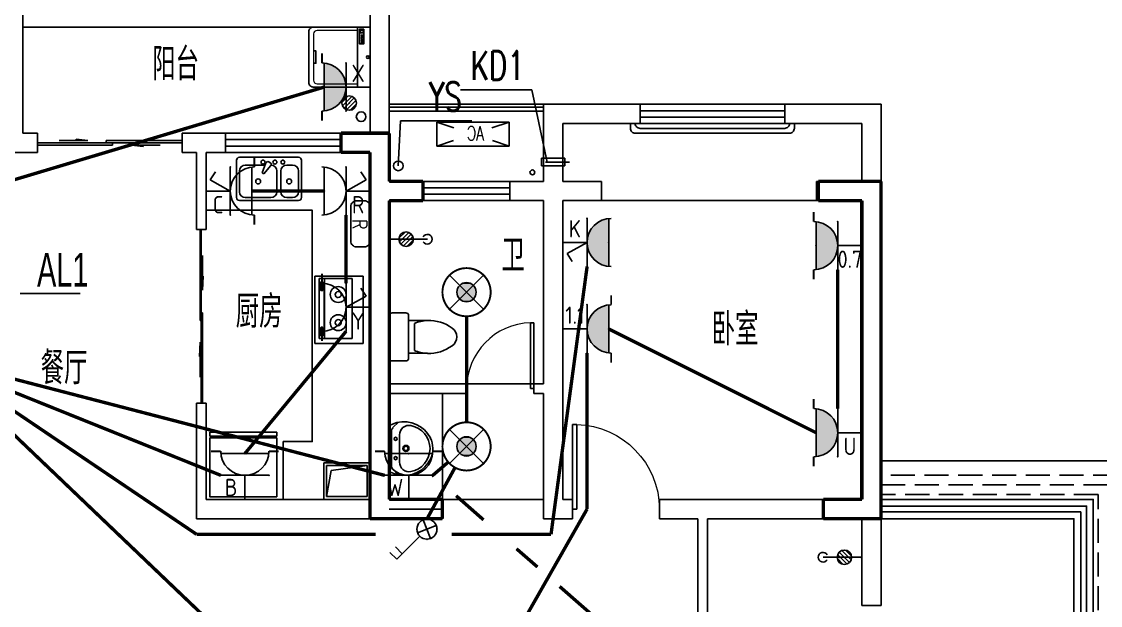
# Model space of a CAD drawing. Extents: x -993182 to -819982, y 169304 to 600104.
# Drawn here: x -935362 to -924175, y 376307 to 382365 of the extents above; entities that cross this region are included whole.
import ezdxf
from ezdxf.enums import TextEntityAlignment as Align

# ---------------------------------------------------------------- set-up
doc = ezdxf.new("R2010")
doc.units = 0
doc.header["$LTSCALE"] = 1000
doc.header["$MEASUREMENT"] = 0
doc.linetypes.add('DASH', pattern=[0.35, 0.25, -0.1])
for name, color, linetype in [('DIM-箱柜', 3, 'Continuous'), ('DIM_LEAD', 3, 'Continuous'), ('EQUIP-插座', 3, 'Continuous'), ('EQUIP-照明', 3, 'Continuous'), ('kan', 146, 'Continuous'), ('KTIAO', 124, 'Continuous'), ('PUB_TEXT', 7, 'Continuous'), ('VPIPE-污水', 2, 'Continuous'), ('WALL', 4, 'Continuous'), ('WINDOW', 2, 'Continuous'), ('WIRE-插座', 5, 'Continuous'), ('WIRE-照明', 1, 'Continuous'), ('冷凝水管', 6, 'Continuous'), ('家具', 187, 'Continuous'), ('屋面', 139, 'Continuous'), ('栏杆', 169, 'Continuous'), ('空调、空调洞', 66, 'Continuous'), ('面层', 215, 'Continuous')]:
    doc.layers.add(name, color=color, linetype=linetype)
doc.layers.add('RENDERING', color=125, linetype='Continuous', lineweight=13)
doc.layers.add('洁、厨具', color=8, linetype='Continuous', lineweight=9)
doc.styles.add('_ROMANC', font='romanc__.ttf', dxfattribs={"width": 0.700005})
doc.styles.add('_SIMPLEX', font='SIMPLEX.shx', dxfattribs={"width": 0.75})
doc.styles.add('_TCH_DIM', font='SIMPLEX', dxfattribs={"bigfont": 'GBCBIG'})
doc.styles.add('_TCH_LABEL', font='COMPLEX', dxfattribs={"bigfont": 'GBCBIG'})
doc.styles.add('_TEL_ATTDEF', font='GBENOR', dxfattribs={"width": 0.8, "height": 3, "bigfont": 'GBCBIG'})
doc.styles.add('_TEL_DIM', font='ICED', dxfattribs={"width": 0.8, "height": 3.5, "bigfont": 'BZHZ'})
doc.styles.add('DIM_FONT', font='simplex_.ttf', dxfattribs={"width": 0.7, "bigfont": 'GBCBIG'})
doc.styles.get("Standard").update_dxf_attribs({"font": 'gbenor.shx', "bigfont": 'gbcbig.shx'})

# ---------------------------------------------------------------- blocks, each defined once
blk = doc.blocks.new('ASDGFSDFGGDF')
at = {"layer": '家具'}
for p, q in [((695, -609), (695, 0)), ((695, -609), (695, 0)), ((0, -670), (0, -629)), ((0, -629), (28, -629)), ((0, -670), (695, -670)), ((28, -629), (28, -609)), ((695, -609), (666, -609)), ((666, -609), (666, -629)), ((666, -629), (695, -629)), ((695, -629), (695, -670))]:
    blk.add_line(p, q, dxfattribs=at)
for points in [[(0, -609), (0, 0), (695, 0), (695, -609)], [(666, -609), (28, -609), (28, -629), (666, -629)]]:
    blk.add_lwpolyline(points, close=True, dxfattribs=at)
blk = doc.blocks.new('sdfdsfgf')
at = {"layer": '家具'}
for points in [[(1414289, 21341), (1413809, 21341), (1413809, 20961), (1414289, 20961), (1414289, 21341)], [(1414259, 20991), (1414211, 21259), (1413839, 21311)]]:
    blk.add_lwpolyline(points, dxfattribs=at)
blk.add_lwpolyline([(1414259, 21311), (1413839, 21311), (1413839, 20991), (1414259, 20991)], close=True, dxfattribs=at)
blk = doc.blocks.new('A$C685A49D5')
at = {"layer": '家具'}
for p, q in [((31, 450), (644, 450)), ((0, 31), (0, 419)), ((153, 368), (92, 368)), ((390, 277), (320, 363)), ((340, 402), (325, 393)), ((369, 391), (408, 287)), ((583, 368), (377, 368)), ((675, 419), (675, 31)), ((31, 307), (31, 92)), ((215, 92), (215, 307)), ((256, 307), (256, 92)), ((408, 287), (390, 277)), ((644, 92), (644, 307)), ((644, 0), (31, 0)), ((92, 31), (153, 31)), ((317, 31), (583, 31))]:
    blk.add_line(p, q, dxfattribs=at)
for centre, radius in [((194, 399), 20.5), ((276, 399), 20.5), ((399, 399), 20.5), ((128, 199), 25.6), ((450, 199), 25.6)]:
    blk.add_circle(centre, radius, dxfattribs=at)
for centre, radius, start, end in [((31, 419), 30.7, 90, 180), ((644, 419), 30.7, 0, 90), ((92, 307), 61.4, 90, 180), ((153, 307), 61.4, 0, 90), ((317, 307), 61.4, 90, 180), ((335, 376), 20.5, 120, 219.4623), ((350, 384), 20.5, 20.5377, 120), ((583, 307), 61.4, 0, 90), ((31, 31), 30.7, 180, 270), ((92, 92), 61.4, 180, 270), ((153, 92), 61.4, 270, 0), ((317, 92), 61.4, 180, 270), ((583, 92), 61.4, 270, 0), ((644, 31), 30.7, 270, 0)]:
    blk.add_arc(centre, radius, start, end, dxfattribs=at)
at = {"layer": '家具', "style": 'DIM_FONT', "width": 0.8, "flags": 9}
for tag in ['YSIZE', 'XSIZE']:
    blk.add_attdef(tag, (338, 450), '', height=0.5, rotation=270, dxfattribs=at)
blk = doc.blocks.new('$plan$00001601')
at = {"layer": '家具'}
for p, q in [((-350, 16), (350, 16)), ((-350, -484), (-350, 16)), ((350, 16), (350, -484)), ((-323, -98), (-323, -440)), ((299, -98), (-323, -98)), ((299, -440), (299, -98)), ((-323, -384), (299, -384)), ((-323, -440), (299, -440)), ((-291, -407), (-291, -418)), ((-216, -416), (-280, -416)), ((-280, -416), (-280, -433)), ((-280, -433), (-216, -433)), ((-216, -433), (-216, -416)), ((-199, -408), (-199, -418)), ((182, -407), (182, -418)), ((193, -416), (193, -433)), ((257, -416), (193, -416)), ((193, -433), (257, -433)), ((257, -433), (257, -416)), ((274, -408), (274, -418)), ((350, -484), (-350, -484))]:
    blk.add_line(p, q, dxfattribs=at)
for points in [[(-199, -408, 0.259034), (-201, -404, 0.076276), (-213, -399, 0.036515), (-226, -397, 0.026615), (-245, -396, 0.026615), (-264, -397, 0.036515), (-277, -399, 0.076276), (-289, -404, 0.259034), (-291, -408, 0.078462), (-291, -409, 0.056762)], [(-199, -418, 0.259034), (-201, -415, 0.076276), (-213, -410, 0.036515), (-226, -407, 0.026615), (-245, -406, 0.026615), (-264, -407, 0.036515), (-277, -410, 0.076276), (-289, -415, 0.259034), (-291, -418, 0.259034), (-289, -422, 0.056762), (-280, -426, 0.036515)], [(-216, -427, 0.008736), (-213, -427, 0.076276), (-201, -422, 0.259034), (-199, -418, 0.259034)], [(274, -408, 0.259034), (272, -404, 0.076276), (260, -399, 0.036515), (247, -397, 0.026615), (228, -396, 0.026615), (209, -397, 0.036515), (196, -399, 0.076276), (184, -404, 0.259034), (182, -408, 0.078462), (182, -409, 0.056762)], [(274, -418, 0.259034), (272, -415, 0.076276), (260, -410, 0.036515), (247, -407, 0.026615), (228, -406, 0.026615), (209, -407, 0.036515), (196, -410, 0.076276), (184, -415, 0.259034), (182, -418, 0.259034), (184, -422, 0.056762), (193, -426, 0.036515)], [(257, -427, 0.008736), (260, -427, 0.076276), (272, -422, 0.259034), (274, -418, 0.259034)]]:
    blk.add_lwpolyline(points, format="xyb", dxfattribs=at)
for centre, radius, start, end in [((-158, -243), 82.5, 0.964, 0), ((-158, -243), 31.6, 0.6532, 0), ((134, -243), 82.5, 180, 179.036), ((134, -243), 31.6, 180, 179.3468)]:
    blk.add_arc(centre, radius, start, end, dxfattribs=at)
blk = doc.blocks.new('A$C3451006C')
blk.add_lwpolyline([(-50, 330), (-50, -30, 0.414214), (10, -90), (90, -90, 0.414214), (150, -30), (150, 330, 0.414214), (90, 390), (10, 390, 0.414214)], format="xyb", close=True)
at = {"style": '_SIMPLEX', "width": 0.8}
blk.add_text('R', height=150, rotation=270, dxfattribs=at).set_placement((-32, 144), align=Align.CENTER)
blk = doc.blocks.new('$plan$00001623')
at = {"layer": '家具', "linetype": 'Continuous'}
blk.add_line((-341, -145), (342, -145), dxfattribs=at)
at = {"layer": '家具'}
blk.add_lwpolyline([(295, -706), (-295, -706, -0.414214), (-345, -656), (-345, 0), (345, 0), (345, -656, -0.414214)], format="xyb", close=True, dxfattribs=at)
for points in [[(323, -72), (152, -72), (152, -120), (323, -120)], [(163, -86), (177, -86), (177, -99), (163, -99)], [(189, -86), (202, -86), (202, -99), (189, -99)], [(213, -86), (227, -86), (227, -99), (213, -99)], [(239, -86), (253, -86), (253, -99), (239, -99)], [(281, -110), (309, -110), (309, -80), (281, -80)]]:
    blk.add_lwpolyline(points, close=True, dxfattribs=at)
at = {"layer": '家具', "lineweight": 13}
blk.add_lwpolyline([(307, -145), (307, -611, -0.414214), (267, -651), (-267, -651, -0.414214), (-307, -611), (-307, -145)], format="xyb", dxfattribs=at)
at = {"layer": '家具'}
blk.add_lwpolyline([(-71, -651), (-71, -623), (0, -623), (71, -623), (71, -651)], dxfattribs=at)
blk.add_circle((0, -25), 16, dxfattribs=at)
blk = doc.blocks.new('90304092557924')
at = {"layer": 'KTIAO'}
for p, q in [((-375, 125), (-198, 66)), ((-375, 125), (-375, -125)), ((375, 125), (-375, 125)), ((375, 125), (198, 66)), ((375, -125), (375, 125)), ((-203, -68), (-375, -125)), ((200, -67), (375, -125)), ((-375, -125), (375, -125))]:
    blk.add_line(p, q, dxfattribs=at)
at = {"layer": 'KTIAO', "style": '_ROMANC', "width": 0.7}
blk.add_text('AC', height=148.6, dxfattribs=at).set_placement((-113, -66))
at = {"layer": 'KTIAO', "style": 'DIM_FONT', "oblique": 0, "width": 0.6, "flags": 9}
for tag in ['XSIZE', 'YSIZE']:
    blk.add_attdef(tag, (-375, -125), '', height=0.5, dxfattribs=at)
blk = doc.blocks.new('M_E6')
for p, q in [((-240, 0), (-270, -79)), ((240, 0), (-240, 0)), ((-237, 0), (239, 0)), ((240, 0), (270, -79)), ((-213, -36), (-271, -91)), ((-179, -23), (181, -23)), ((141, -105), (-141, -105)), ((-141, -105), (141, -105)), ((217, -37), (274, -95))]:
    blk.add_line(p, q)
for centre, radius in [((-99, -65), 16.3), ((101, -65), 16.3), ((2, -172), 31.6), ((2, -172), 23)]:
    blk.add_circle(centre, radius)
for centre, radius, start, end in [((28, -152), 307, 166.1751, 244.7296), ((-141, -205), 100, 90, 190.5602), ((-179, -73), 50, 90, 133.181), ((-28, -152), 307, 297.0639, 13.8249), ((141, -205), 100, 349.4398, 90), ((181, -73), 50, 44.5607, 90), ((0, -179), 243, 190.5602, 349.4398), ((0, -201), 250, 245.8071, 296.4628), ((28, -152), 307, 266.589, 266.5936)]:
    blk.add_arc(centre, radius, start, end)
at = {"width": 0.8, "flags": 9}
for tag in ['XSIZE', 'YSIZE']:
    blk.add_attdef(tag, (0, 0), '', height=0.5, dxfattribs=at)
blk = doc.blocks.new('1')
for p, q in [((-520, 231), (-380, 231)), ((-550, -239), (-550, 201)), ((-350, 201), (-350, 151)), ((-350, 151), (-350, -189)), ((-350, 151), (-154, 151)), ((-289, 121), (-289, -159)), ((-154, -189), (-350, -189)), ((-350, -189), (-350, -239)), ((-380, -269), (-520, -269))]:
    blk.add_line(p, q)
for centre, radius, start, end in [((-520, 201), 30, 90, 180), ((-380, 201), 30, 360, 90), ((-137, -247), 398, 92.544, 112.5495), ((-137, -247), 398, 53.3619, 92.544), ((40, -19), 110, 303.4509, 56.5491), ((-137, 208), 398, 267.456, 306.6381), ((-137, 208), 398, 247.4505, 267.456), ((-520, -239), 30, 180, 270), ((-380, -239), 30, 270, 360)]:
    blk.add_arc(centre, radius, start, end)
blk = doc.blocks.new('$lvtry$00000168')
at = {"color": 0}
blk.add_line((0, 0), (0, -395), dxfattribs=at)
blk.add_arc((0, -395), 50, 121.0332, 58.9668, dxfattribs=at)
for p in [(0, 0), (0, -223)]:
    blk.add_point(p, dxfattribs=at)
blk = doc.blocks.new('$lvtry$00000171')
for p, q in [((-74, 11), (-11, 74)), ((-70, -27), (27, 70)), ((-53, -53), (53, 53)), ((-27, -70), (70, 27)), ((11, -74), (74, -11))]:
    blk.add_line(p, q)
blk.add_circle((0, 0), 75)
blk.add_point((0, 0))
blk = doc.blocks.new('A$C6BE329BC')
at = {"layer": '家具', "rotation": 180}
blk.add_blockref('$lvtry$00000171', (75, 271), dxfattribs=at)
at = {"layer": '家具'}
blk.add_blockref('$lvtry$00000168', (75, 445), dxfattribs=at)
blk = doc.blocks.new('TRHH')
at = {"color": 6}
blk.add_circle((-249202, -461390), 50, dxfattribs=at)
blk = doc.blocks.new('q2')
at = {"color": 3, "const_width": 35}
for points in [[(-477546, -362041), (-477046, -362041)], [(-477546, -362241), (-477546, -362041)], [(-477046, -362541), (-477046, -362041)], [(-477546, -362241), (-477246, -362241)], [(-477246, -362741), (-477246, -362241)], [(-477046, -362541), (-476696, -362541)], [(-476696, -362541), (-476696, -362741)], [(-472596, -362541), (-471946, -362541)], [(-472596, -362741), (-472596, -362541)], [(-471946, -366041), (-471946, -362541)], [(-477246, -366041), (-477246, -362741)], [(-477046, -365841), (-477046, -362741)], [(-477046, -362741), (-476696, -362741)], [(-472596, -362741), (-472146, -362741)], [(-472146, -365841), (-472146, -362741)], [(-477046, -365841), (-476496, -365841)], [(-476496, -365841), (-476496, -366041)], [(-472546, -365841), (-472146, -365841)], [(-472546, -366041), (-472546, -365841)], [(-477246, -366041), (-476496, -366041)], [(-472546, -366041), (-471946, -366041)]]:
    blk.add_lwpolyline(points, dxfattribs=at)
blk = doc.blocks.new('A$C06D6341B')
at = {"layer": '空调、空调洞', "linetype": 'DASH'}
for p, q in [((40, 0), (40, 340)), ((80, 290), (0, 290)), ((0, 290), (0, 50)), ((80, 50), (80, 290)), ((0, 50), (80, 50))]:
    blk.add_line(p, q, dxfattribs=at)
blk = doc.blocks.new('kt')
at = {"layer": 'DIM_LEAD'}
for p, q in [((-393367, -787455), (-394104, -787455)), ((-393207, -788204), (-393367, -787455)), ((-393207, -788204), (-393367, -787455)), ((-393207, -788204), (-393367, -787455)), ((-393207, -788204), (-393367, -787455)), ((-393207, -788204), (-393367, -787455))]:
    blk.add_line(p, q, dxfattribs=at)
at = {"layer": 'VPIPE-污水'}
blk.add_circle((-395136, -787733, -76424), 50, dxfattribs=at)
at = {"layer": '冷凝水管'}
blk.add_circle((-393360, -788311, -76424), 25, dxfattribs=at)
at = {"layer": '家具', "yscale": -1, "rotation": 90.00000000000001}
blk.add_blockref('$lvtry$00000171', (-395260, -787592, -76424), dxfattribs=at)
at = {"layer": '空调、空调洞', "xscale": -1, "rotation": 90}
blk.add_blockref('A$C06D6341B', (-392974, -788164, -76424), dxfattribs=at)
at = {"layer": 'DIM_LEAD', "color": 7, "style": '_TCH_DIM', "width": 0.705882}
blk.add_text('KD1', height=297.5, dxfattribs=at).set_placement((-393999, -787350))
blk = doc.blocks.new('$DorLib2D$00000131')
at = {"color": 0, "linetype": 'Continuous'}
for p, q in [((0.15, 0.125), (0.2319, 0.1973)), ((0.2319, 0.1973), (0.2319, 0.125)), ((-0.5, 0.125), (-0.5, 0)), ((0.0192, 0.125), (-0.5, 0.125)), ((0.0192, 0), (0.0192, 0.125)), ((0.35, 0.125), (0.15, 0.125)), ((-0.5, 0), (0.0192, 0)), ((-0.024, 0), (0.5, 0)), ((-0.024, -0.125), (-0.024, 0)), ((0.5, 0), (0.5, -0.125)), ((-0.35, -0.125), (-0.15, -0.125)), ((-0.2319, -0.1973), (-0.2319, -0.125)), ((-0.15, -0.125), (-0.2319, -0.1973)), ((0.5, -0.125), (-0.024, -0.125))]:
    blk.add_line(p, q, dxfattribs=at)
blk = doc.blocks.new('$WINLIB2D$00000001')
at = {"color": 0}
for points in [[(-0.5, 0.5), (-0.5, -0.5)], [(-0.5, 0.5), (0.5, 0.5)], [(0.5, -0.5), (0.5, 0.5)], [(0.5, 0.1667), (-0.5, 0.1667)], [(0.5, -0.1667), (-0.5, -0.1667)], [(-0.5, -0.5), (0.5, -0.5)]]:
    blk.add_lwpolyline(points, dxfattribs=at)
blk = doc.blocks.new('$DorLib2D$00000001')
for p, q in [((0.45, 0.975), (0.5, 0.975)), ((0.45, 0), (0.45, 0.975)), ((0.5, 0), (0.5, 0.975)), ((0.5, 0), (0.45, 0))]:
    blk.add_line(p, q)
at = {"lineweight": 13}
blk.add_arc((0.475, 0), 0.975, 91.4693, 180, dxfattribs=at)
blk = doc.blocks.new('5#、7#楼参照')
at = {"layer": 'DIM_LEAD'}
for p, q in [((-292615.6, -363451), (-292592.3, -362985.6)), ((-292592.3, -362985.6), (-291853, -362985.6))]:
    blk.add_line(p, q, dxfattribs=at)
at = {"layer": 'kan', "color": 124}
blk.add_line((-292908.8, -362012), (-296508.8, -362012), dxfattribs=at)
at = {"layer": 'kan'}
for points in [[(-291108.8, -362812), (-292708.8, -362812)], [(-287608.8, -366912), (-285408.8, -366912), (-285408.8, -374312), (-288408.8, -374312), (-288408.8, -375712), (-292058.8, -375712)], [(-287608.8, -367112), (-285608.8, -367112), (-285608.8, -374112), (-288608.8, -374112), (-288608.8, -375512), (-292058.8, -375512)]]:
    blk.add_lwpolyline(points, dxfattribs=at)
at = {"layer": 'WALL'}
for p, q in [((-292708.8, -363212), (-292708.8, -361212)), ((-296508.8, -361512), (-296508.8, -363112)), ((-292908.8, -363112), (-292908.8, -361512)), ((-290108.8, -362812), (-291108.8, -362812)), ((-291108.8, -363612), (-291108.8, -362812)), ((-290108.8, -363012), (-290108.8, -362812)), ((-287608.8, -362812), (-288608.8, -362812)), ((-288608.8, -362812), (-288608.8, -363012)), ((-287608.8, -362812), (-287608.8, -363712)), ((-290908.8, -363012), (-290108.8, -363012)), ((-290908.8, -363612), (-290908.8, -363012)), ((-288608.8, -363012), (-287808.8, -363012)), ((-287808.8, -363012), (-287808.8, -363612)), ((-296358.8, -363112), (-296508.8, -363112)), ((-296358.8, -363312), (-296358.8, -363112)), ((-294608.8, -363112), (-294858.8, -363112)), ((-294858.8, -363112), (-294858.8, -363312)), ((-294408.8, -363112), (-294608.8, -363112)), ((-294408.8, -363312), (-294408.8, -363112)), ((-292908.8, -363112), (-293208.8, -363112)), ((-293208.8, -363112), (-293208.8, -363312)), ((-292708.8, -363212), (-292708.8, -363612)), ((-296608.8, -363312), (-296358.8, -363312)), ((-294858.8, -363312), (-294708.8, -363312)), ((-294708.8, -363312), (-294708.8, -364112)), ((-294608.8, -364112), (-294608.8, -363312)), ((-294608.8, -363312), (-294408.8, -363312)), ((-293208.8, -363312), (-292908.8, -363312)), ((-292908.8, -363312), (-292908.8, -363712)), ((-292908.8, -363712), (-292908.8, -365712)), ((-292358.8, -363612), (-292708.8, -363612)), ((-292358.8, -363812), (-292358.8, -363612)), ((-291108.8, -363612), (-291458.8, -363612)), ((-291458.8, -363612), (-291458.8, -363812)), ((-290507.8, -363612), (-290908.8, -363612)), ((-290507.8, -363812), (-290507.8, -363612)), ((-287808.8, -363612), (-288277.8, -363612)), ((-288277.8, -363812), (-288277.8, -363612)), ((-287608.8, -363712), (-287608.8, -367012)), ((-292708.8, -363812), (-292358.8, -363812)), ((-292708.8, -363812), (-292708.8, -365712)), ((-291458.8, -363812), (-291108.8, -363812)), ((-291108.8, -365712), (-291108.8, -363812)), ((-290507.8, -363812), (-290908.8, -363812)), ((-290908.8, -365712), (-290908.8, -363812)), ((-287808.8, -363812), (-288277.8, -363812)), ((-287808.8, -363812), (-287808.8, -366912)), ((-294708.8, -364112), (-294608.8, -364112)), ((-292908.8, -365712), (-292908.8, -366912)), ((-291908.8, -365712), (-292708.8, -365712)), ((-291908.8, -365812), (-291908.8, -365712)), ((-291108.8, -365712), (-291208.8, -365712)), ((-291208.8, -365712), (-291208.8, -365812)), ((-290908.8, -366912), (-290908.8, -365712)), ((-292708.8, -365812), (-291908.8, -365812)), ((-292708.8, -365812), (-292708.8, -366912)), ((-291208.8, -365812), (-291108.8, -365812)), ((-291108.8, -366912), (-291108.8, -365812)), ((-294608.8, -365912), (-294708.8, -365912)), ((-294708.8, -365912), (-294708.8, -367112)), ((-294608.8, -366912), (-294608.8, -365912)), ((-292908.8, -366912), (-294608.8, -366912)), ((-292158.8, -366912), (-292708.8, -366912)), ((-292158.8, -367112), (-292158.8, -366912)), ((-291108.8, -366912), (-291108.8, -367112)), ((-290808.8, -366912), (-290908.8, -366912)), ((-290808.8, -367112), (-290808.8, -366912)), ((-289408.8, -366912), (-289908.8, -366912)), ((-289908.8, -366912), (-289908.8, -367112)), ((-287808.8, -366912), (-289408.8, -366912)), ((-287608.8, -368012), (-287608.8, -367012)), ((-292808.8, -367112), (-294708.8, -367112)), ((-292808.8, -367112), (-292158.8, -367112)), ((-291108.8, -367112), (-291008.8, -367112)), ((-291008.8, -367112), (-290808.8, -367112)), ((-289908.8, -367112), (-289508.8, -367112)), ((-289508.8, -368212), (-289508.8, -367112)), ((-289408.8, -368312), (-289408.8, -367112)), ((-287808.8, -367112), (-289408.8, -367112)), ((-287808.8, -367112), (-287808.8, -368012)), ((-287808.8, -368012), (-287608.8, -368012))]:
    blk.add_line(p, q, dxfattribs=at)
at = {"layer": 'WINDOW'}
for p, q in [((-290507.8, -363812), (-288277.8, -363812)), ((-291908.8, -365712), (-291208.8, -365712)), ((-292158.8, -366912), (-291108.8, -366912))]:
    blk.add_line(p, q, dxfattribs=at)
at = {"layer": 'WINDOW', "linetype": 'DASH'}
for p, q in [((-292158.8, -366912), (-292158.8, -367112)), ((-291108.8, -367112), (-291108.8, -366912))]:
    blk.add_line(p, q, dxfattribs=at)
at = {"layer": '家具'}
blk.add_line((-293808.8, -366312, 0), (-293808.8, -366912, 0), dxfattribs=at)
at = {"layer": '家具', "elevation": 0}
blk.add_lwpolyline([(-294608.8, -363912), (-294608.8, -363912), (-293508.8, -363912), (-293508.8, -363912), (-293508.8, -366312), (-293508.8, -366312), (-293508.8, -366312), (-293808.8, -366312)], dxfattribs=at)
at = {"layer": '家具'}
blk.add_lwpolyline([(-292708.8, -367012), (-292158.8, -367012), (-292158.8, -366112), (-292158.8, -365812), (-292708.8, -365812)], dxfattribs=at)
at = {"layer": '屋面', "color": 190}
blk.add_lwpolyline([(-293308.8, -375712), (-293308.8, -376112), (-288008.8, -376112), (-288008.8, -374712), (-285008.8, -374712), (-285008.8, -366512), (-287608.8, -366512)], dxfattribs=at)
at = {"layer": '屋面', "color": 190, "linetype": 'DASH'}
for points in [[(-293158.8, -375712), (-293158.8, -375962), (-288158.8, -375962), (-288158.8, -374562), (-285158.8, -374562), (-285158.8, -366662), (-287608.8, -366662)], [(-293058.8, -375712), (-293058.8, -375862), (-288258.8, -375862), (-288258.8, -374462), (-285258.8, -374462), (-285258.8, -366762), (-287608.8, -366762)], [(-292958.8, -375712), (-292958.8, -375762), (-288358.8, -375762), (-288358.8, -374362), (-285358.8, -374362), (-285358.8, -366862), (-287608.8, -366862)]]:
    blk.add_lwpolyline(points, dxfattribs=at)
at = {"layer": '栏杆'}
for points in [[(-292708.8, -362842), (-291108.8, -362842)], [(-292708.8, -362882), (-291108.8, -362882)], [(-287608.8, -366982), (-285478.8, -366982), (-285478.8, -374242), (-288478.8, -374242), (-288478.8, -375642), (-292058.8, -375642)], [(-287608.8, -367042), (-285538.8, -367042), (-285538.8, -374182), (-288538.8, -374182), (-288538.8, -375582), (-292058.8, -375582)]]:
    blk.add_lwpolyline(points, dxfattribs=at)
for points in [[(-288508.8, -363012), (-288508.8, -363062, -0.4142136), (-288558.8, -363112), (-290158.8, -363112, -0.4142136), (-290208.8, -363062), (-290208.8, -363012)], [(-290158.8, -363012), (-290158.8, -363012, 0.4142136), (-290108.8, -363062), (-288608.8, -363062, 0.4142136), (-288558.8, -363012), (-288558.8, -363012)]]:
    blk.add_lwpolyline(points, format="xyb", dxfattribs=at)
at = {"color": 6, "xscale": -1}
blk.add_blockref('TRHH', (-541817.6, 97938.9), dxfattribs=at)
at = {"xscale": -1, "rotation": 90}
blk.add_blockref('A$C6BE329BC', (-292263.8, -364137), dxfattribs=at)
at = {"rotation": 270}
blk.add_blockref('A$C6BE329BC', (-288261.1, -367437), dxfattribs=at)
at = {"layer": 'RENDERING', "xscale": -1}
blk.add_blockref('90304092557924', (-291842.5, -363121.5), dxfattribs=at)
at = {"layer": 'WINDOW'}
for name, p, xscale, yscale, zscale in [('$WINLIB2D$00000001', (-289358.8, -362912), 1500, -200, 1500), ('$WINLIB2D$00000001', (-293808.8, -363212), 1200, -200, 1200), ('$DorLib2D$00000001', (-291558.8, -365762), 700, 700, 700)]:
    blk.add_blockref(name, p, dxfattribs=dict(at, xscale=xscale, yscale=yscale, zscale=zscale))
for name, p, xscale, yscale, zscale, rotation in [('$DorLib2D$00000131', (-295608.8, -363212), -1500, 200, -1500, 180.0000001412795), ('$WINLIB2D$00000001', (-291908.8, -363712), 900, -200, 900, 180), ('$DorLib2D$00000131', (-294658.8, -365012), 1800, -100, 1800, 90), ('$DorLib2D$00000001', (-290358.8, -367012), 900, -900, 900, 180.0000000022345)]:
    blk.add_blockref(name, p, dxfattribs=dict(at, xscale=xscale, yscale=yscale, zscale=zscale, rotation=rotation))
at = {"layer": '家具', "xscale": -1}
for name, p in [('A$C685A49D5', (-293619.3, -363811.3, 0)), ('sdfdsfgf', (1120900.3, -387872.6))]:
    blk.add_blockref(name, p, dxfattribs=at)
at = {"layer": '家具'}
for name, p in [('A$C3451006C', (-293058.8, -364202.7, 0)), ('1', (-292159.3, -365206.7, 0))]:
    blk.add_blockref(name, p, dxfattribs=at)
for name, p, rotation in [('$plan$00001601', (-292996.1, -364944.2, 0), 270), ('M_E6', (-292708.8, -366384.5), 90.00000000000001)]:
    blk.add_blockref(name, p, dxfattribs=dict(at, rotation=rotation))
at = {"layer": '家具', "xscale": -1, "rotation": 180}
blk.add_blockref('ASDGFSDFGGDF', (-294571.1, -366883.6, 0), dxfattribs=at)
at = {"layer": '洁、厨具', "xscale": -0.9000000001396984, "yscale": 0.9000000001396984, "zscale": 0.9000000001396984, "rotation": 270}
blk.add_blockref('$plan$00001623', (-292908.8, -362322.5), dxfattribs=at)
at = {"layer": '面层'}
for name, p in [('q2', (184337.3, -1071)), ('kt', (102134.9, 424792.1))]:
    blk.add_blockref(name, p, dxfattribs=at)
at = {"layer": 'DIM_LEAD', "color": 7, "style": '_TCH_DIM', "width": 0.705882}
blk.add_text('YS', height=297.5, dxfattribs=at).set_placement((-292298, -362880.6))
blk = doc.blocks.new('$equip$00002828')
for p, q in [((0.354, 0.354), (-0.354, -0.354)), ((-0.354, 0.354), (0.354, -0.354))]:
    blk.add_line(p, q)
at = {"const_width": 0.04}
blk.add_lwpolyline([(0.5, 0, -1), (-0.5, 0, -1), (0.5, 0, 1)], format="xyb", dxfattribs=at)
for radius in [0.5, 0.2]:
    blk.add_circle((0, 0), radius)
for p in [(0, 0.5), (-0.5, 0), (0.5, 0), (0, -0.5)]:
    blk.add_point(p)
for points in [[(-0.173, 0.1), (0.173, 0.1), (-0.2, 0), (0.2, 0)], [(-0.173, -0.1), (0.173, -0.1), (-0.2, 0), (0.2, 0)], [(-0.1, 0.173), (0.1, 0.173), (-0.173, 0.1), (0.173, 0.1)], [(0, 0.2), (0, 0.2), (-0.1, 0.173), (0.1, 0.173)], [(-0.1, -0.173), (0.1, -0.173), (-0.173, -0.1), (0.173, -0.1)], [(0, -0.2), (0, -0.2), (-0.1, -0.173), (0.1, -0.173)]]:
    blk.add_solid(points)
at = {"color": 7, "style": '_TEL_DIM', "flags": 1}
for tag in ['A', 'REMARK']:
    blk.add_attdef(tag, text='', height=0.00002, dxfattribs=at).set_placement((0, 0), align=Align.MIDDLE_CENTER)
blk = doc.blocks.new('$equip$00003186')
for p, q in [((0.147, 0.356), (0.625, 0.833)), ((0.512, 0.72), (0.653, 0.579)), ((0.625, 0.833), (0.766, 0.692)), ((-0.194, 0.132), (0.194, 0.285)), ((-0.076, 0.402), (0.076, 0.014))]:
    blk.add_line(p, q)
blk.add_circle((0, 0.208), 0.208)
for p in [(0, 0.417), (-0.208, 0.208), (0, 0), (0.208, 0.208)]:
    blk.add_point(p)
at = {"flags": 9}
blk.add_attdef('A', (0, 0), '', height=0.00002, dxfattribs=at)
blk = doc.blocks.new('$equip$00003164')
for p, q in [((0.497, 0.95), (-0.498, 0.95)), ((0.5, 0.5), (-0.5, 0.5)), ((0, 0.5), (-0.23, 0.084)), ((0, 0.5), (0, 0)), ((-0.23, 0.084), (-0.397, 0.193))]:
    blk.add_line(p, q)
at = {"const_width": 0.04}
for points in [[(-0.5, 1), (-0.7, 1)], [(0.5, 1), (0.7, 1)]]:
    blk.add_lwpolyline(points, dxfattribs=at)
blk.add_arc((0, 1), 0.5, 180, 0)
for p in [(0, 0.95), (-0.5, 0.5), (0.5, 0.5), (0, 0)]:
    blk.add_point(p)
at = {"color": 7, "style": '_TCH_LABEL'}
blk.add_attdef('$TEXT$', text='', height=0.36, dxfattribs=at).set_placement((0.284, 0.247), align=Align.MIDDLE_CENTER)
at = {"color": 7, "style": '_TCH_LABEL', "flags": 1}
blk.add_attdef('A', text='', height=0.000025, dxfattribs=at).set_placement((0, 0), align=Align.MIDDLE_CENTER)
blk = doc.blocks.new('$equip$00003142')
for p, q in [((0.497, 0.95), (-0.498, 0.95)), ((0.5, 0.5), (-0.5, 0.5)), ((0, 0.5), (0, 0))]:
    blk.add_line(p, q)
at = {"const_width": 0.04}
for points in [[(-0.5, 1), (-0.7, 1)], [(0.5, 1), (0.7, 1)]]:
    blk.add_lwpolyline(points, dxfattribs=at)
blk.add_arc((0, 1), 0.5, 180, 0)
for p in [(0, 0.95), (-0.5, 0.5), (0.5, 0.5), (0, 0)]:
    blk.add_point(p)
at = {"color": 7, "style": '_TCH_LABEL'}
blk.add_attdef('$TEXT$', text='', height=0.36, dxfattribs=at).set_placement((0.284, 0.247), align=Align.MIDDLE_CENTER)
at = {"color": 7, "style": '_TCH_LABEL', "flags": 1}
blk.add_attdef('A', text='', height=0.000025, dxfattribs=at).set_placement((0, 0), align=Align.MIDDLE_CENTER)
blk = doc.blocks.new('$equip$00003146')
for p, q in [((0.497, 0.95), (-0.498, 0.95)), ((0.5, 0.5), (-0.5, 0.5)), ((0, 0.5), (-0.23, 0.084)), ((0, 0.5), (0, 0)), ((-0.23, 0.084), (-0.397, 0.193))]:
    blk.add_line(p, q)
at = {"const_width": 0.04}
for points in [[(-0.5, 1), (-0.7, 1)], [(0.5, 1), (0.7, 1)]]:
    blk.add_lwpolyline(points, dxfattribs=at)
blk.add_arc((0, 1), 0.5, 180, 0)
for p in [(0, 0.95), (-0.5, 0.5), (0.5, 0.5), (0, 0)]:
    blk.add_point(p)
at = {"color": 7, "style": '_TCH_LABEL'}
blk.add_attdef('$TEXT$', text='', height=0.36, dxfattribs=at).set_placement((0.284, 0.247), align=Align.MIDDLE_CENTER)
at = {"color": 7, "style": '_TCH_LABEL', "flags": 1}
blk.add_attdef('A', text='', height=0.000025, dxfattribs=at).set_placement((0, 0), align=Align.MIDDLE_CENTER)
blk = doc.blocks.new('$equip$00003155')
for p, q in [((0.497, 0.95), (-0.498, 0.95)), ((0.5, 0.5), (-0.5, 0.5)), ((0, 0.5), (-0.23, 0.084)), ((0, 0.5), (0, 0)), ((-0.23, 0.084), (-0.397, 0.193))]:
    blk.add_line(p, q)
blk.add_arc((0, 1), 0.5, 180, 0)
for p in [(0, 0.95), (-0.5, 0.5), (0.5, 0.5), (0, 0)]:
    blk.add_point(p)
at = {"color": 7, "style": '_TCH_LABEL'}
blk.add_attdef('$TEXT$', text='', height=0.36, dxfattribs=at).set_placement((0.284, 0.247), align=Align.MIDDLE_CENTER)
at = {"color": 7, "style": '_TCH_LABEL', "flags": 1}
blk.add_attdef('A', text='', height=0.000025, dxfattribs=at).set_placement((0, 0), align=Align.MIDDLE_CENTER)
blk = doc.blocks.new('$equip$00003162')
for p, q in [((0.497, 0.95), (-0.498, 0.95)), ((0.5, 0.5), (-0.5, 0.5)), ((0, 0.5), (0, 0))]:
    blk.add_line(p, q)
at = {"const_width": 0.04}
for points in [[(-0.5, 1), (-0.7, 1)], [(0.5, 1), (0.7, 1)]]:
    blk.add_lwpolyline(points, dxfattribs=at)
blk.add_arc((0, 1), 0.5, 180, 0)
for p in [(0, 0.95), (-0.5, 0.5), (0.5, 0.5), (0, 0)]:
    blk.add_point(p)
at = {"color": 7, "style": '_TCH_LABEL'}
blk.add_attdef('$TEXT$', text='', height=0.36, dxfattribs=at).set_placement((0.284, 0.247), align=Align.MIDDLE_CENTER)
at = {"color": 7, "style": '_TCH_LABEL', "flags": 1}
blk.add_attdef('A', text='', height=0.000025, dxfattribs=at).set_placement((0, 0), align=Align.MIDDLE_CENTER)
blk = doc.blocks.new('$equip$00003156')
h = blk.add_hatch(color=256)
h.dxf.hatch_style = 1
h.paths.add_polyline_path([(-0.498, 0.95, 0.904534), (0.497, 0.95)])
for p, q in [((0.497, 0.95), (-0.498, 0.95)), ((0.5, 0.5), (-0.5, 0.5)), ((0, 0.5), (-0.23, 0.084)), ((0, 0.5), (0, 0)), ((-0.23, 0.084), (-0.397, 0.193))]:
    blk.add_line(p, q)
blk.add_arc((0, 1), 0.5, 180, 0)
for p in [(0, 0.95), (-0.5, 0.5), (0.5, 0.5), (0, 0)]:
    blk.add_point(p)
at = {"color": 7, "style": '_TCH_LABEL'}
blk.add_attdef('$TEXT$', text='', height=0.36, dxfattribs=at).set_placement((0.284, 0.247), align=Align.MIDDLE_CENTER)
at = {"color": 7, "style": '_TCH_LABEL', "flags": 1}
blk.add_attdef('A', text='', height=0.000025, dxfattribs=at).set_placement((0, 0), align=Align.MIDDLE_CENTER)
blk = doc.blocks.new('$equip$00003134')
h = blk.add_hatch(color=256)
h.dxf.hatch_style = 1
h.paths.add_polyline_path([(-0.498, 0.95, 0.904534), (0.497, 0.95)])
for p, q in [((0.497, 0.95), (-0.498, 0.95)), ((0.5, 0.5), (-0.5, 0.5)), ((0, 0.5), (0, 0))]:
    blk.add_line(p, q)
at = {"const_width": 0.04}
for points in [[(-0.5, 1), (-0.7, 1)], [(0.5, 1), (0.7, 1)]]:
    blk.add_lwpolyline(points, dxfattribs=at)
blk.add_arc((0, 1), 0.5, 180, 0)
for p in [(0, 0.95), (-0.5, 0.5), (0.5, 0.5), (0, 0)]:
    blk.add_point(p)
at = {"color": 7, "style": '_TCH_LABEL'}
blk.add_attdef('$TEXT$', text='', height=0.36, dxfattribs=at).set_placement((0.284, 0.247), align=Align.MIDDLE_CENTER)
at = {"color": 7, "style": '_TCH_LABEL', "flags": 1}
blk.add_attdef('A', text='', height=0.000025, dxfattribs=at).set_placement((0, 0), align=Align.MIDDLE_CENTER)

msp = doc.modelspace()

# ---------------------------------------------------------------- linework, layer by layer
at = {"layer": 'DIM-箱柜'}
msp.add_line((-935377, 379545, 0), (-934756, 379545, 0), dxfattribs=at)
at = {"layer": 'WIRE-插座', "linetype": 'Continuous', "const_width": 35, "elevation": 0}
for points in [[(-932223, 381686), (-935585, 380680)], [(-932223, 380607), (-932973, 380607)], [(-931998, 379650), (-931998, 380357)], [(-929498, 379823), (-929872, 377045)], [(-926898, 378349), (-926898, 379790)], [(-931998, 379150), (-933047, 377882)], [(-927123, 378099), (-929273, 379176)], [(-929498, 377307), (-929498, 378926)], [(-935603, 378585), (-933297, 377657)], [(-935513, 378675), (-931598, 377657)], [(-935693, 378495), (-933548, 377045)], [(-935783, 378405), (-931998, 374788)], [(-931087, 377647), (-931098, 377657)], [(-930572, 377195), (-930856, 377445)], [(-929498, 377307), (-931073, 374538)], [(-931692, 377045), (-933548, 377045)], [(-929872, 377045), (-930904, 377045)], [(-930013, 376706), (-930230, 376895)], [(-928884, 375716), (-929783, 376504)]]:
    msp.add_lwpolyline(points, dxfattribs=at)
at = {"layer": 'WIRE-照明', "linetype": 'Continuous', "const_width": 35, "elevation": 0}
for points in [[(-930748, 378207), (-930748, 379307)], [(-930868, 377737), (-931159, 377203)], [(-930938, 377794), (-931098, 377657)]]:
    msp.add_lwpolyline(points, dxfattribs=at)

# ---------------------------------------------------------------- block references
at = {"layer": 'EQUIP-插座'}
ref = msp.add_blockref('$equip$00003134', (-931748, 381686, 0), dxfattribs=dict(at, xscale=500, yscale=500, zscale=500, rotation=90.00000000000001))
ref.add_attrib('$TEXT$', 'X', dxfattribs={"layer": '0', "color": 7, "height": 180, "style": '_TEL_ATTDEF'}).set_placement((-931872, 381828, 0), align=Align.MIDDLE_CENTER)
ref = msp.add_blockref('$equip$00003146', (-933448, 380607, 0), dxfattribs=dict(at, xscale=500, yscale=500, zscale=500, rotation=270.0000000000125))
ref.add_attrib('$TEXT$', 'C', dxfattribs={"layer": '0', "color": 7, "height": 180, "style": '_TEL_ATTDEF'}).set_placement((-933325, 380465, 0), align=Align.MIDDLE_CENTER)
ref = msp.add_blockref('$equip$00003155', (-931748, 380607, 0), dxfattribs=dict(at, xscale=-500, yscale=500, zscale=500, rotation=90))
ref.add_attrib('$TEXT$', 'R', dxfattribs={"layer": '0', "color": 7, "height": 180, "style": '_TEL_ATTDEF'}).set_placement((-931872, 380465, 0), align=Align.MIDDLE_CENTER)
ref = msp.add_blockref('$equip$00003134', (-926648, 380040, 0), dxfattribs=dict(at, xscale=-500, yscale=500, zscale=500, rotation=90))
ref.add_attrib('$TEXT$', '0.7', dxfattribs={"layer": '0', "color": 7, "height": 180, "style": '_TEL_ATTDEF'}).set_placement((-926772, 379899, 0), align=Align.MIDDLE_CENTER)
ref = msp.add_blockref('$equip$00003156', (-929748, 380073, 0), dxfattribs=dict(at, xscale=-500, yscale=500, zscale=500, rotation=270))
ref.add_attrib('$TEXT$', 'K', dxfattribs={"layer": '0', "color": 7, "height": 180, "style": '_TEL_ATTDEF'}).set_placement((-929625, 380215, 0), align=Align.MIDDLE_CENTER)
ref = msp.add_blockref('$equip$00003164', (-931748, 379400, 0), dxfattribs=dict(at, xscale=-500, yscale=500, zscale=500, rotation=90))
ref.add_attrib('$TEXT$', 'Y', dxfattribs={"layer": '0', "color": 7, "height": 180, "style": '_TEL_ATTDEF'}).set_placement((-931872, 379258, 0), align=Align.MIDDLE_CENTER)
ref = msp.add_blockref('$equip$00003134', (-929748, 379176, 0), dxfattribs=dict(at, xscale=-500, yscale=500, zscale=500, rotation=270))
ref.add_attrib('$TEXT$', '1.1', dxfattribs={"layer": '0', "color": 7, "height": 180, "style": '_TEL_ATTDEF'}).set_placement((-929625, 379318, 0), align=Align.MIDDLE_CENTER)
ref = msp.add_blockref('$equip$00003134', (-926648, 378099, 0), dxfattribs=dict(at, xscale=-500, yscale=500, zscale=500, rotation=90))
ref.add_attrib('$TEXT$', 'U', dxfattribs={"layer": '0', "color": 7, "height": 180, "style": '_TEL_ATTDEF'}).set_placement((-926772, 377957, 0), align=Align.MIDDLE_CENTER)
ref = msp.add_blockref('$equip$00003142', (-933047, 377407, 0), dxfattribs=dict(at, xscale=-500, yscale=500, zscale=500))
ref.add_attrib('$TEXT$', 'B', dxfattribs={"layer": '0', "color": 7, "height": 180, "style": '_TEL_ATTDEF'}).set_placement((-933189, 377531, 0), align=Align.MIDDLE_CENTER)
ref = msp.add_blockref('$equip$00003162', (-931348, 377407, 0), dxfattribs=dict(at, xscale=-500, yscale=500, zscale=500))
ref.add_attrib('$TEXT$', 'W', dxfattribs={"layer": '0', "color": 7, "height": 180, "style": '_TEL_ATTDEF'}).set_placement((-931490, 377531, 0), align=Align.MIDDLE_CENTER)
at = {"layer": 'EQUIP-照明', "xscale": -500, "yscale": 500, "zscale": 500}
for p in [(-930748, 379557, 0), (-930748, 377957, 0)]:
    msp.add_blockref('$equip$00002828', p, dxfattribs=at)
at = {"layer": 'EQUIP-照明', "xscale": 500, "yscale": 500, "zscale": 500, "rotation": 180.0000000000157}
msp.add_blockref('$equip$00003186', (-931159, 377203, 0), dxfattribs=at)
at = {"layer": '面层'}
msp.add_blockref('5#、7#楼参照', (-638840, 744319), dxfattribs=at)

# ---------------------------------------------------------------- texts
at = {"layer": 'DIM-箱柜', "color": 7, "style": '_TEL_DIM', "width": 0.64}
msp.add_text('AL1', height=350, dxfattribs=at).set_placement((-935202, 379615, 0))
at = {"layer": 'PUB_TEXT'}
for s, height, p in [('阳台', 337.6, (-934008, 381754, 0)), ('阳台', 337.6, (-934008, 381754)), ('卫', 338, (-930386, 379769, 0)), ('厨房', 337.6, (-933142, 379187, 0)), ('卧室', 337.6, (-928206, 379004, 0)), ('餐厅', 337.6, (-935165, 378601, 0))]:
    msp.add_text(s, height=height, dxfattribs=at).set_placement(p)

doc.saveas('drawing.dxf')
